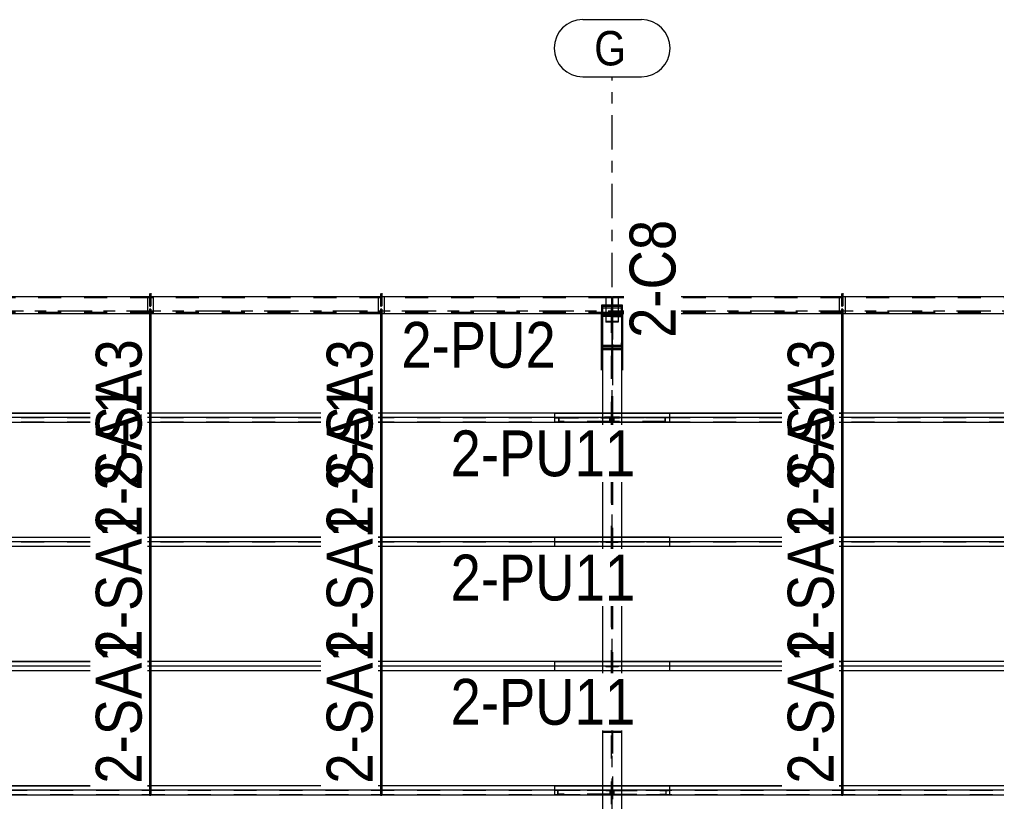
# Model space of a CAD drawing. Header units: millimetres. Extents: x -56 to 1115, y -311 to 509.
# Drawn here: x 626 to 711.2, y 49.1 to 117.3 of the extents above; entities that cross this region are included whole.
import ezdxf

# ---------------------------------------------------------------- set-up
doc = ezdxf.new("R2010")
doc.units = ezdxf.units.MM
for name, pattern in [('XKITLINE00', [0]), ('XKITLINE02', [4, 2, -2]), ('XKITLINE03', [6, 3, -1, 1, -1])]:
    doc.linetypes.add(name, pattern=pattern)
for name, color, linetype, lineweight in [('Part', 2, 'Continuous', 0), ('PartMark', 7, 'Continuous', 0), ('S-grid', 1, 'Continuous', 0)]:
    doc.layers.add(name, color=color, linetype=linetype, lineweight=lineweight)
doc.styles.add('ARIAL', font='ARIAL.TTF')

# ---------------------------------------------------------------- blocks, each defined once
blk = doc.blocks.new('*A212')
at = {"layer": 'S-grid', "color": 1, "linetype": 'XKITLINE03', "lineweight": 0}
for p, q in [((575.365, 91.875), (678.742, 91.875)), ((683.742, 91.875), (738.95, 91.875))]:
    blk.add_line(p, q, dxfattribs=at)
blk = doc.blocks.new('*A790')
at = {"layer": 'Part', "color": 2, "linetype": 'XKITLINE00', "lineweight": 0}
for p, q in [((672.708, 82.14), (672.708, 82.958)), ((672.708, 82.958), (692.528, 82.958)), ((692.528, 82.943), (672.708, 82.943)), ((692.528, 82.958), (692.528, 82.958)), ((692.528, 82.943), (692.528, 82.943)), ((697.528, 82.958), (697.728, 82.958)), ((697.728, 82.943), (697.528, 82.943)), ((712.598, 82.958), (697.827, 82.958)), ((712.598, 82.943), (697.827, 82.943)), ((712.598, 82.958), (712.598, 82.958)), ((712.598, 82.943), (712.598, 82.943)), ((717.798, 82.958), (717.598, 82.958)), ((717.798, 82.943), (717.598, 82.943)), ((742.917, 82.958), (717.897, 82.958)), ((742.917, 82.943), (717.897, 82.943)), ((742.917, 82.958), (742.917, 82.14)), ((692.528, 82.557), (672.708, 82.557)), ((692.528, 82.14), (672.708, 82.14)), ((692.528, 82.557), (692.528, 82.557)), ((692.528, 82.14), (692.528, 82.14)), ((712.598, 82.557), (697.528, 82.557)), ((712.598, 82.14), (697.528, 82.14)), ((712.598, 82.557), (712.598, 82.557)), ((712.598, 82.14), (712.598, 82.14)), ((742.917, 82.557), (717.598, 82.557)), ((742.917, 82.14), (717.598, 82.14))]:
    blk.add_line(p, q, dxfattribs=at)
at = {"layer": 'Part', "color": 7, "linetype": 'XKITLINE02', "lineweight": 0}
for p, q in [((697.827, 82.958), (697.728, 82.958)), ((697.827, 82.943), (697.728, 82.943)), ((717.897, 82.958), (717.798, 82.958)), ((717.897, 82.943), (717.798, 82.943)), ((692.528, 82.542), (672.708, 82.542)), ((692.528, 82.155), (672.708, 82.155)), ((692.528, 82.542), (692.528, 82.542)), ((692.528, 82.155), (692.528, 82.155)), ((712.598, 82.542), (697.528, 82.542)), ((712.598, 82.155), (697.528, 82.155)), ((712.598, 82.542), (712.598, 82.542)), ((712.598, 82.155), (712.598, 82.155)), ((742.917, 82.542), (717.598, 82.542)), ((742.917, 82.155), (717.598, 82.155))]:
    blk.add_line(p, q, dxfattribs=at)
blk = doc.blocks.new('*A791')
at = {"layer": 'Part', "color": 2, "linetype": 'XKITLINE00', "lineweight": 0}
for p, q in [((672.708, 71.307), (672.708, 72.125)), ((672.708, 72.125), (692.528, 72.125)), ((692.528, 72.11), (672.708, 72.11)), ((692.528, 71.723), (672.708, 71.723)), ((697.528, 72.125), (697.528, 72.125)), ((697.528, 72.125), (697.728, 72.125)), ((697.728, 72.11), (697.528, 72.11)), ((697.528, 72.11), (697.528, 72.11)), ((712.598, 71.723), (697.528, 71.723)), ((712.598, 72.125), (697.827, 72.125)), ((712.598, 72.11), (697.827, 72.11)), ((717.798, 72.125), (717.598, 72.125)), ((717.598, 72.125), (717.598, 72.125)), ((717.798, 72.11), (717.598, 72.11)), ((717.598, 72.11), (717.598, 72.11)), ((742.917, 71.723), (717.598, 71.723)), ((742.917, 72.125), (717.897, 72.125)), ((742.917, 72.11), (717.897, 72.11)), ((742.917, 72.125), (742.917, 71.307)), ((692.528, 71.307), (672.708, 71.307)), ((712.598, 71.307), (697.528, 71.307)), ((742.917, 71.307), (717.598, 71.307))]:
    blk.add_line(p, q, dxfattribs=at)
at = {"layer": 'Part', "color": 7, "linetype": 'XKITLINE02', "lineweight": 0}
for p, q in [((692.528, 71.708), (672.708, 71.708)), ((712.598, 71.708), (697.528, 71.708)), ((697.827, 72.125), (697.728, 72.125)), ((697.827, 72.11), (697.728, 72.11)), ((742.917, 71.708), (717.598, 71.708)), ((717.897, 72.125), (717.798, 72.125)), ((717.897, 72.11), (717.798, 72.11)), ((692.528, 71.322), (672.708, 71.322)), ((712.598, 71.322), (697.528, 71.322)), ((742.917, 71.322), (717.598, 71.322))]:
    blk.add_line(p, q, dxfattribs=at)
blk = doc.blocks.new('*A792')
at = {"layer": 'Part', "color": 2, "linetype": 'XKITLINE00', "lineweight": 0}
for p, q in [((672.708, 49.64), (672.708, 50.458)), ((672.708, 50.458), (692.528, 50.458)), ((692.528, 50.443), (672.708, 50.443)), ((697.528, 50.458), (697.728, 50.458)), ((697.728, 50.443), (697.528, 50.443)), ((712.598, 50.458), (697.827, 50.458)), ((712.598, 50.443), (697.827, 50.443)), ((717.798, 50.458), (717.598, 50.458)), ((717.798, 50.443), (717.598, 50.443)), ((742.917, 50.458), (717.897, 50.458)), ((742.917, 50.443), (717.897, 50.443)), ((742.917, 50.458), (742.917, 49.64)), ((742.917, 50.057), (672.708, 50.057)), ((742.917, 49.64), (672.708, 49.64))]:
    blk.add_line(p, q, dxfattribs=at)
at = {"layer": 'Part', "color": 7, "linetype": 'XKITLINE02', "lineweight": 0}
for p, q in [((697.827, 50.458), (697.728, 50.458)), ((697.827, 50.443), (697.728, 50.443)), ((717.897, 50.458), (717.798, 50.458)), ((717.897, 50.443), (717.798, 50.443)), ((742.917, 50.042), (672.708, 50.042)), ((742.917, 49.655), (672.708, 49.655))]:
    blk.add_line(p, q, dxfattribs=at)
blk = doc.blocks.new('*A793')
at = {"layer": 'Part', "color": 2, "linetype": 'XKITLINE00', "lineweight": 0}
for p, q in [((672.708, 60.473), (672.708, 61.292)), ((672.708, 61.292), (692.528, 61.292)), ((692.528, 61.277), (672.708, 61.277)), ((692.528, 60.89), (672.708, 60.89)), ((692.528, 61.292), (692.528, 61.292)), ((692.528, 61.277), (692.528, 61.277)), ((697.528, 61.292), (697.728, 61.292)), ((697.728, 61.277), (697.528, 61.277)), ((712.598, 60.89), (697.528, 60.89)), ((712.598, 61.292), (697.827, 61.292)), ((712.598, 61.277), (697.827, 61.277)), ((712.598, 61.292), (712.598, 61.292)), ((712.598, 61.277), (712.598, 61.277)), ((717.798, 61.292), (717.598, 61.292)), ((717.798, 61.277), (717.598, 61.277)), ((742.917, 60.89), (717.598, 60.89)), ((742.917, 61.292), (717.897, 61.292)), ((742.917, 61.277), (717.897, 61.277)), ((742.917, 61.292), (742.917, 60.473)), ((692.528, 60.473), (672.708, 60.473)), ((712.598, 60.473), (697.528, 60.473)), ((742.917, 60.473), (717.598, 60.473))]:
    blk.add_line(p, q, dxfattribs=at)
at = {"layer": 'Part', "color": 7, "linetype": 'XKITLINE02', "lineweight": 0}
for p, q in [((692.528, 60.875), (672.708, 60.875)), ((712.598, 60.875), (697.528, 60.875)), ((697.827, 61.292), (697.728, 61.292)), ((697.827, 61.277), (697.728, 61.277)), ((742.917, 60.875), (717.598, 60.875)), ((717.897, 61.292), (717.798, 61.292)), ((717.897, 61.277), (717.798, 61.277)), ((692.528, 60.488), (672.708, 60.488)), ((712.598, 60.488), (697.528, 60.488)), ((742.917, 60.488), (717.598, 60.488))]:
    blk.add_line(p, q, dxfattribs=at)
blk = doc.blocks.new('*A794')
at = {"layer": 'Part', "color": 2, "linetype": 'XKITLINE00', "lineweight": 0}
for p, q in [((677.75, 93.117), (677.75, 93.017)), ((677.75, 93.117), (678.742, 93.117)), ((683.742, 93.117), (737.875, 93.117)), ((737.875, 93.117), (737.875, 93.017)), ((678.742, 91.601), (678.25, 91.601)), ((737.375, 91.601), (683.742, 91.601))]:
    blk.add_line(p, q, dxfattribs=at)
at = {"layer": 'Part', "color": 7, "linetype": 'XKITLINE02', "lineweight": 0}
for p, q in [((678.742, 93.102), (677.75, 93.102)), ((677.75, 93.017), (677.75, 91.601)), ((678.742, 92.992), (677.75, 92.992)), ((737.875, 93.102), (683.742, 93.102)), ((737.875, 92.992), (683.742, 92.992)), ((737.875, 93.017), (737.875, 91.601)), ((678.742, 91.726), (677.75, 91.726)), ((678.742, 91.616), (677.75, 91.616)), ((678.25, 91.601), (677.75, 91.601)), ((737.875, 91.726), (683.742, 91.726)), ((737.875, 91.616), (683.742, 91.616)), ((737.875, 91.601), (737.375, 91.601))]:
    blk.add_line(p, q, dxfattribs=at)
blk = doc.blocks.new('*A799')
at = {"layer": 'Part', "color": 2, "linetype": 'XKITLINE00', "lineweight": 0}
for p, q in [((637.381, 93.387), (637.381, 93.117)), ((637.48, 93.398), (637.48, 93.117)), ((637.392, 92.331), (637.391, 92.329)), ((637.425, 92.349), (637.392, 92.331)), ((637.462, 92.339), (637.425, 92.349)), ((637.467, 92.329), (637.462, 92.339))]:
    blk.add_line(p, q, dxfattribs=at)
at = {"layer": 'Part', "color": 7, "linetype": 'XKITLINE02', "lineweight": 0}
for p, q in [((637.381, 93.117), (637.381, 92.295)), ((637.48, 93.117), (637.48, 92.305)), ((637.391, 92.329), (637.381, 92.295)), ((637.381, 92.295), (637.399, 92.261)), ((637.399, 92.261), (637.436, 92.251)), ((637.436, 92.251), (637.469, 92.269)), ((637.48, 92.305), (637.467, 92.329)), ((637.469, 92.269), (637.48, 92.305))]:
    blk.add_line(p, q, dxfattribs=at)
blk = doc.blocks.new('*A801')
at = {"layer": 'Part', "color": 7, "linetype": 'XKITLINE02', "lineweight": 0}
for p, q in [((677.675, 88.963), (677.675, 87.127)), ((677.742, 88.759), (677.675, 88.759)), ((677.675, 88.67), (677.742, 88.67)), ((677.742, 88.963), (677.742, 87.127))]:
    blk.add_line(p, q, dxfattribs=at)
blk = doc.blocks.new('*A802')
at = {"layer": 'Part', "color": 2, "linetype": 'XKITLINE00', "lineweight": 0}
for p, q in [((657.52, 93.387), (657.52, 93.117)), ((657.619, 93.398), (657.619, 93.117)), ((657.531, 92.331), (657.53, 92.329)), ((657.564, 92.349), (657.531, 92.331)), ((657.601, 92.339), (657.564, 92.349)), ((657.606, 92.329), (657.601, 92.339))]:
    blk.add_line(p, q, dxfattribs=at)
at = {"layer": 'Part', "color": 7, "linetype": 'XKITLINE02', "lineweight": 0}
for p, q in [((657.52, 93.117), (657.52, 92.295)), ((657.619, 93.117), (657.619, 92.305)), ((657.53, 92.329), (657.52, 92.295)), ((657.52, 92.295), (657.538, 92.261)), ((657.538, 92.261), (657.575, 92.251)), ((657.575, 92.251), (657.608, 92.269)), ((657.619, 92.305), (657.606, 92.329)), ((657.608, 92.269), (657.619, 92.305))]:
    blk.add_line(p, q, dxfattribs=at)
blk = doc.blocks.new('*A803')
at = {"layer": 'Part', "color": 7, "linetype": 'XKITLINE02', "lineweight": 0}
for p, q in [((682.629, 82.542), (677.888, 82.542)), ((677.888, 82.208), (677.888, 82.542)), ((682.365, 82.208), (677.888, 82.208)), ((677.902, 82.208), (677.902, 82.525)), ((682.629, 82.525), (677.902, 82.525)), ((682.351, 82.208), (682.351, 82.542)), ((682.365, 82.208), (682.365, 82.525)), ((682.629, 82.542), (682.629, 82.525))]:
    blk.add_line(p, q, dxfattribs=at)
blk = doc.blocks.new('*A804')
at = {"layer": 'Part', "color": 7, "linetype": 'XKITLINE02', "lineweight": 0}
for p, q in [((672.788, 82.542), (677.529, 82.542)), ((672.788, 82.542), (672.788, 82.525)), ((672.788, 82.525), (677.515, 82.525)), ((673.052, 82.208), (673.052, 82.525)), ((677.529, 82.208), (673.052, 82.208)), ((673.066, 82.542), (673.066, 82.208)), ((677.515, 82.208), (677.515, 82.525)), ((677.529, 82.542), (677.529, 82.208))]:
    blk.add_line(p, q, dxfattribs=at)
blk = doc.blocks.new('*A805')
at = {"layer": 'Part', "color": 7, "linetype": 'XKITLINE02', "lineweight": 0}
for p, q in [((676.792, 92.368), (676.792, 86.914)), ((678.625, 92.368), (676.792, 92.368)), ((678.625, 92.237), (676.792, 92.237)), ((678.625, 86.914), (678.625, 92.368))]:
    blk.add_line(p, q, dxfattribs=at)
blk = doc.blocks.new('*A806')
at = {"layer": 'Part', "color": 7, "linetype": 'XKITLINE02', "lineweight": 0}
for p, q in [((676.792, 92.237), (676.792, 91.601)), ((678.625, 92.237), (676.792, 92.237)), ((678.625, 92.106), (676.792, 92.106)), ((678.625, 91.601), (678.625, 92.237))]:
    blk.add_line(p, q, dxfattribs=at)
at = {"layer": 'Part', "color": 2, "linetype": 'XKITLINE00', "lineweight": 0}
for p, q in [((676.792, 86.702), (676.792, 91.601)), ((678.625, 91.601), (678.625, 86.702))]:
    blk.add_line(p, q, dxfattribs=at)
blk = doc.blocks.new('*A807')
at = {"layer": 'Part', "color": 7, "linetype": 'XKITLINE02', "lineweight": 0}
for p, q in [((677.742, 82.583), (677.742, 82.542)), ((678.367, 82.583), (677.742, 82.583)), ((677.742, 82.542), (678.367, 82.542)), ((678.367, 82.542), (678.367, 82.583))]:
    blk.add_line(p, q, dxfattribs=at)
blk = doc.blocks.new('*A808')
at = {"layer": 'Part', "color": 7, "linetype": 'XKITLINE02', "lineweight": 0}
for p, q in [((677.675, 82.583), (677.05, 82.583)), ((677.05, 82.542), (677.05, 82.583)), ((677.675, 82.542), (677.05, 82.542)), ((677.675, 82.542), (677.675, 82.583))]:
    blk.add_line(p, q, dxfattribs=at)
blk = doc.blocks.new('*A824')
at = {"layer": 'Part', "color": 2, "linetype": 'XKITLINE00', "lineweight": 0}
for p, q in [((697.728, 93.387), (697.728, 93.117)), ((697.827, 93.398), (697.827, 93.117)), ((697.739, 92.331), (697.738, 92.329)), ((697.772, 92.349), (697.739, 92.331)), ((697.809, 92.339), (697.772, 92.349)), ((697.814, 92.329), (697.809, 92.339))]:
    blk.add_line(p, q, dxfattribs=at)
at = {"layer": 'Part', "color": 7, "linetype": 'XKITLINE02', "lineweight": 0}
for p, q in [((697.728, 93.117), (697.728, 92.295)), ((697.827, 93.117), (697.827, 92.305)), ((697.738, 92.329), (697.728, 92.295)), ((697.728, 92.295), (697.746, 92.261)), ((697.746, 92.261), (697.783, 92.251)), ((697.783, 92.251), (697.817, 92.269)), ((697.827, 92.305), (697.814, 92.329)), ((697.817, 92.269), (697.827, 92.305))]:
    blk.add_line(p, q, dxfattribs=at)
blk = doc.blocks.new('*A845')
at = {"layer": 'S-grid', "color": 1, "linetype": 'XKITLINE03', "lineweight": 0}
for p, q in [((677.708, 81.94), (677.708, 112.27)), ((677.708, 71.107), (677.708, 76.94)), ((677.708, 60.273), (677.708, 66.107)), ((677.708, -5.925), (677.708, 55.273))]:
    blk.add_line(p, q, dxfattribs=at)
at = {"layer": 'S-grid', "color": 3, "style": 'ARIAL', "width": 0.85}
blk.add_text('G', height=3, dxfattribs=at).set_placement((676.153, 113.27))
blk = doc.blocks.new('*A851')
at = {"layer": 'Part', "color": 2, "linetype": 'XKITLINE00', "lineweight": 0}
for p, q in [((612.292, 82.14), (612.292, 82.958)), ((612.292, 82.958), (632.181, 82.958)), ((632.181, 82.943), (612.292, 82.943)), ((632.181, 82.958), (632.181, 82.958)), ((632.181, 82.943), (632.181, 82.943)), ((637.181, 82.958), (637.381, 82.958)), ((637.381, 82.943), (637.181, 82.943)), ((652.32, 82.958), (637.48, 82.958)), ((652.32, 82.943), (637.48, 82.943)), ((652.32, 82.958), (652.32, 82.958)), ((652.32, 82.943), (652.32, 82.943)), ((657.52, 82.958), (657.32, 82.958)), ((657.52, 82.943), (657.32, 82.943)), ((682.708, 82.958), (657.619, 82.958)), ((682.708, 82.943), (657.619, 82.943)), ((682.708, 82.958), (682.708, 82.14)), ((632.181, 82.557), (612.292, 82.557)), ((632.181, 82.14), (612.292, 82.14)), ((632.181, 82.557), (632.181, 82.557)), ((632.181, 82.14), (632.181, 82.14)), ((652.32, 82.557), (637.181, 82.557)), ((652.32, 82.14), (637.181, 82.14)), ((652.32, 82.557), (652.32, 82.557)), ((652.32, 82.14), (652.32, 82.14)), ((682.708, 82.557), (657.32, 82.557)), ((682.708, 82.14), (657.32, 82.14))]:
    blk.add_line(p, q, dxfattribs=at)
at = {"layer": 'Part', "color": 7, "linetype": 'XKITLINE02', "lineweight": 0}
for p, q in [((637.48, 82.958), (637.381, 82.958)), ((637.48, 82.943), (637.381, 82.943)), ((657.619, 82.958), (657.52, 82.958)), ((657.619, 82.943), (657.52, 82.943)), ((632.181, 82.542), (612.292, 82.542)), ((632.181, 82.155), (612.292, 82.155)), ((632.181, 82.542), (632.181, 82.542)), ((632.181, 82.155), (632.181, 82.155)), ((652.32, 82.542), (637.181, 82.542)), ((652.32, 82.155), (637.181, 82.155)), ((652.32, 82.542), (652.32, 82.542)), ((652.32, 82.155), (652.32, 82.155)), ((682.708, 82.542), (657.32, 82.542)), ((682.708, 82.155), (657.32, 82.155))]:
    blk.add_line(p, q, dxfattribs=at)
blk = doc.blocks.new('*A853')
at = {"layer": 'Part', "color": 2, "linetype": 'XKITLINE00', "lineweight": 0}
for p, q in [((612.292, 71.307), (612.292, 72.125)), ((612.292, 72.125), (632.181, 72.125)), ((632.181, 72.11), (612.292, 72.11)), ((632.181, 71.723), (612.292, 71.723)), ((637.181, 72.125), (637.181, 72.125)), ((637.181, 72.125), (637.381, 72.125)), ((637.381, 72.11), (637.181, 72.11)), ((637.181, 72.11), (637.181, 72.11)), ((652.32, 71.723), (637.181, 71.723)), ((652.32, 72.125), (637.48, 72.125)), ((652.32, 72.11), (637.48, 72.11)), ((657.52, 72.125), (657.32, 72.125)), ((657.32, 72.125), (657.32, 72.125)), ((657.52, 72.11), (657.32, 72.11)), ((657.32, 72.11), (657.32, 72.11)), ((682.708, 71.723), (657.32, 71.723)), ((682.708, 72.125), (657.619, 72.125)), ((682.708, 72.11), (657.619, 72.11)), ((682.708, 72.125), (682.708, 71.307)), ((632.181, 71.307), (612.292, 71.307)), ((652.32, 71.307), (637.181, 71.307)), ((682.708, 71.307), (657.32, 71.307))]:
    blk.add_line(p, q, dxfattribs=at)
at = {"layer": 'Part', "color": 7, "linetype": 'XKITLINE02', "lineweight": 0}
for p, q in [((632.181, 71.708), (612.292, 71.708)), ((652.32, 71.708), (637.181, 71.708)), ((637.48, 72.125), (637.381, 72.125)), ((637.48, 72.11), (637.381, 72.11)), ((682.708, 71.708), (657.32, 71.708)), ((657.619, 72.125), (657.52, 72.125)), ((657.619, 72.11), (657.52, 72.11)), ((632.181, 71.322), (612.292, 71.322)), ((652.32, 71.322), (637.181, 71.322)), ((682.708, 71.322), (657.32, 71.322))]:
    blk.add_line(p, q, dxfattribs=at)
blk = doc.blocks.new('*A854')
at = {"layer": 'Part', "color": 2, "linetype": 'XKITLINE00', "lineweight": 0}
for p, q in [((612.292, 49.64), (612.292, 50.458)), ((612.292, 50.458), (632.181, 50.458)), ((632.181, 50.443), (612.292, 50.443)), ((637.181, 50.458), (637.381, 50.458)), ((637.381, 50.443), (637.181, 50.443)), ((652.32, 50.458), (637.48, 50.458)), ((652.32, 50.443), (637.48, 50.443)), ((657.52, 50.458), (657.32, 50.458)), ((657.52, 50.443), (657.32, 50.443)), ((682.708, 50.458), (657.619, 50.458)), ((682.708, 50.443), (657.619, 50.443)), ((682.708, 50.458), (682.708, 49.64)), ((682.708, 50.057), (612.292, 50.057)), ((682.708, 49.64), (612.292, 49.64))]:
    blk.add_line(p, q, dxfattribs=at)
at = {"layer": 'Part', "color": 7, "linetype": 'XKITLINE02', "lineweight": 0}
for p, q in [((637.48, 50.458), (637.381, 50.458)), ((637.48, 50.443), (637.381, 50.443)), ((657.619, 50.458), (657.52, 50.458)), ((657.619, 50.443), (657.52, 50.443)), ((682.708, 50.042), (612.292, 50.042)), ((682.708, 49.655), (612.292, 49.655))]:
    blk.add_line(p, q, dxfattribs=at)
blk = doc.blocks.new('*A856')
at = {"layer": 'Part', "color": 2, "linetype": 'XKITLINE00', "lineweight": 0}
for p, q in [((612.292, 60.473), (612.292, 61.292)), ((612.292, 61.292), (632.181, 61.292)), ((632.181, 61.277), (612.292, 61.277)), ((632.181, 60.89), (612.292, 60.89)), ((632.181, 61.292), (632.181, 61.292)), ((632.181, 61.277), (632.181, 61.277)), ((637.181, 61.292), (637.381, 61.292)), ((637.381, 61.277), (637.181, 61.277)), ((652.32, 60.89), (637.181, 60.89)), ((652.32, 61.292), (637.48, 61.292)), ((652.32, 61.277), (637.48, 61.277)), ((652.32, 61.292), (652.32, 61.292)), ((652.32, 61.277), (652.32, 61.277)), ((657.52, 61.292), (657.32, 61.292)), ((657.52, 61.277), (657.32, 61.277)), ((682.708, 60.89), (657.32, 60.89)), ((682.708, 61.292), (657.619, 61.292)), ((682.708, 61.277), (657.619, 61.277)), ((682.708, 61.292), (682.708, 60.473)), ((632.181, 60.473), (612.292, 60.473)), ((652.32, 60.473), (637.181, 60.473)), ((682.708, 60.473), (657.32, 60.473))]:
    blk.add_line(p, q, dxfattribs=at)
at = {"layer": 'Part', "color": 7, "linetype": 'XKITLINE02', "lineweight": 0}
for p, q in [((632.181, 60.875), (612.292, 60.875)), ((652.32, 60.875), (637.181, 60.875)), ((637.48, 61.292), (637.381, 61.292)), ((637.48, 61.277), (637.381, 61.277)), ((682.708, 60.875), (657.32, 60.875)), ((657.619, 61.292), (657.52, 61.292)), ((657.619, 61.277), (657.52, 61.277)), ((632.181, 60.488), (612.292, 60.488)), ((652.32, 60.488), (637.181, 60.488)), ((682.708, 60.488), (657.32, 60.488))]:
    blk.add_line(p, q, dxfattribs=at)
blk = doc.blocks.new('*A861')
at = {"layer": 'Part', "color": 2, "linetype": 'XKITLINE00', "lineweight": 0}
for p, q in [((637.399, 61.301), (637.381, 61.299)), ((637.381, 61.299), (637.381, 60.89)), ((637.381, 61.299), (637.392, 61.296)), ((637.392, 61.296), (637.425, 61.295)), ((637.436, 61.302), (637.399, 61.301)), ((637.425, 61.295), (637.462, 61.295)), ((637.469, 61.3), (637.436, 61.302)), ((637.462, 61.295), (637.48, 61.298)), ((637.48, 61.298), (637.469, 61.3)), ((637.48, 61.298), (637.48, 60.89)), ((637.381, 60.473), (637.381, 50.057)), ((637.48, 60.473), (637.48, 50.057)), ((637.381, 49.634), (637.381, 49.64)), ((637.392, 49.631), (637.381, 49.634)), ((637.425, 49.63), (637.392, 49.631)), ((637.462, 49.631), (637.425, 49.63)), ((637.48, 49.633), (637.462, 49.631)), ((637.48, 49.633), (637.48, 49.64))]:
    blk.add_line(p, q, dxfattribs=at)
at = {"layer": 'Part', "color": 7, "linetype": 'XKITLINE02', "lineweight": 0}
for p, q in [((637.381, 60.89), (637.381, 60.473)), ((637.48, 60.89), (637.48, 60.473)), ((637.381, 50.057), (637.381, 49.64)), ((637.381, 49.634), (637.399, 49.636)), ((637.399, 49.636), (637.436, 49.637)), ((637.436, 49.637), (637.469, 49.636)), ((637.469, 49.636), (637.48, 49.633)), ((637.48, 50.057), (637.48, 49.64))]:
    blk.add_line(p, q, dxfattribs=at)
blk = doc.blocks.new('*A862')
at = {"layer": 'Part', "color": 2, "linetype": 'XKITLINE00', "lineweight": 0}
for p, q in [((657.538, 61.301), (657.52, 61.299)), ((657.52, 61.299), (657.52, 60.89)), ((657.52, 61.299), (657.531, 61.296)), ((657.531, 61.296), (657.564, 61.295)), ((657.575, 61.302), (657.538, 61.301)), ((657.564, 61.295), (657.601, 61.295)), ((657.608, 61.3), (657.575, 61.302)), ((657.601, 61.295), (657.619, 61.298)), ((657.619, 61.298), (657.608, 61.3)), ((657.619, 61.298), (657.619, 60.89)), ((657.52, 60.473), (657.52, 50.057)), ((657.619, 60.473), (657.619, 50.057)), ((657.52, 49.634), (657.52, 49.64)), ((657.531, 49.631), (657.52, 49.634)), ((657.564, 49.63), (657.531, 49.631)), ((657.601, 49.631), (657.564, 49.63)), ((657.619, 49.633), (657.601, 49.631)), ((657.619, 49.633), (657.619, 49.64))]:
    blk.add_line(p, q, dxfattribs=at)
at = {"layer": 'Part', "color": 7, "linetype": 'XKITLINE02', "lineweight": 0}
for p, q in [((657.52, 60.89), (657.52, 60.473)), ((657.619, 60.89), (657.619, 60.473)), ((657.52, 50.057), (657.52, 49.64)), ((657.52, 49.634), (657.538, 49.636)), ((657.538, 49.636), (657.575, 49.637)), ((657.575, 49.637), (657.608, 49.636)), ((657.608, 49.636), (657.619, 49.633)), ((657.619, 50.057), (657.619, 49.64))]:
    blk.add_line(p, q, dxfattribs=at)
blk = doc.blocks.new('*A864')
at = {"layer": 'Part', "color": 2, "linetype": 'XKITLINE00', "lineweight": 0}
for p, q in [((617.333, 93.117), (617.333, 93.017)), ((617.333, 93.117), (677.667, 93.117)), ((677.667, 93.117), (677.667, 93.017)), ((677.167, 91.601), (617.833, 91.601))]:
    blk.add_line(p, q, dxfattribs=at)
at = {"layer": 'Part', "color": 7, "linetype": 'XKITLINE02', "lineweight": 0}
for p, q in [((677.667, 93.102), (617.333, 93.102)), ((617.333, 93.017), (617.333, 91.601)), ((677.667, 92.992), (617.333, 92.992)), ((677.667, 93.017), (677.667, 91.601)), ((677.667, 91.726), (617.333, 91.726)), ((677.667, 91.616), (617.333, 91.616)), ((617.833, 91.601), (617.333, 91.601)), ((677.667, 91.601), (677.167, 91.601))]:
    blk.add_line(p, q, dxfattribs=at)
blk = doc.blocks.new('*A865')
at = {"layer": 'Part', "color": 7, "linetype": 'XKITLINE02', "lineweight": 0}
for p, q in [((637.399, 92.019), (637.381, 92.016)), ((637.436, 92.02), (637.399, 92.019)), ((637.469, 92.018), (637.436, 92.02)), ((637.48, 92.015), (637.469, 92.018)), ((637.381, 92.016), (637.381, 91.601)), ((637.381, 92.016), (637.392, 92.012)), ((637.392, 92.012), (637.425, 92.01)), ((637.425, 92.01), (637.462, 92.011)), ((637.462, 92.011), (637.48, 92.015)), ((637.48, 92.015), (637.48, 91.601)), ((637.381, 82.965), (637.381, 82.135)), ((637.48, 82.964), (637.48, 82.134)), ((637.381, 82.135), (637.399, 82.139)), ((637.392, 82.131), (637.381, 82.135)), ((637.425, 82.13), (637.392, 82.131)), ((637.399, 82.139), (637.436, 82.14)), ((637.462, 82.131), (637.425, 82.13)), ((637.436, 82.14), (637.469, 82.138)), ((637.48, 82.134), (637.462, 82.131)), ((637.469, 82.138), (637.48, 82.134))]:
    blk.add_line(p, q, dxfattribs=at)
at = {"layer": 'Part', "color": 2, "linetype": 'XKITLINE00', "lineweight": 0}
for p, q in [((637.381, 91.601), (637.381, 82.965)), ((637.48, 91.601), (637.48, 82.964))]:
    blk.add_line(p, q, dxfattribs=at)
blk = doc.blocks.new('*A866')
at = {"layer": 'Part', "color": 7, "linetype": 'XKITLINE02', "lineweight": 0}
for p, q in [((637.681, 93.076), (637.181, 93.076)), ((637.181, 93.076), (637.181, 91.642)), ((637.681, 93.076), (637.681, 91.642)), ((637.681, 91.642), (637.181, 91.642))]:
    blk.add_line(p, q, dxfattribs=at)
blk = doc.blocks.new('*A867')
at = {"layer": 'Part', "color": 7, "linetype": 'XKITLINE02', "lineweight": 0}
for p, q in [((657.538, 92.019), (657.52, 92.016)), ((657.575, 92.02), (657.538, 92.019)), ((657.608, 92.018), (657.575, 92.02)), ((657.619, 92.015), (657.608, 92.018)), ((657.52, 92.016), (657.52, 91.601)), ((657.52, 92.016), (657.531, 92.012)), ((657.531, 92.012), (657.564, 92.01)), ((657.564, 92.01), (657.601, 92.011)), ((657.601, 92.011), (657.619, 92.015)), ((657.619, 92.015), (657.619, 91.601)), ((657.52, 82.965), (657.52, 82.135)), ((657.619, 82.964), (657.619, 82.134)), ((657.52, 82.135), (657.538, 82.139)), ((657.531, 82.131), (657.52, 82.135)), ((657.564, 82.13), (657.531, 82.131)), ((657.538, 82.139), (657.575, 82.14)), ((657.601, 82.131), (657.564, 82.13)), ((657.575, 82.14), (657.608, 82.138)), ((657.619, 82.134), (657.601, 82.131)), ((657.608, 82.138), (657.619, 82.134))]:
    blk.add_line(p, q, dxfattribs=at)
at = {"layer": 'Part', "color": 2, "linetype": 'XKITLINE00', "lineweight": 0}
for p, q in [((657.52, 91.601), (657.52, 82.965)), ((657.619, 91.601), (657.619, 82.964))]:
    blk.add_line(p, q, dxfattribs=at)
blk = doc.blocks.new('*A868')
at = {"layer": 'Part', "color": 7, "linetype": 'XKITLINE02', "lineweight": 0}
for p, q in [((657.819, 93.076), (657.319, 93.076)), ((657.319, 93.076), (657.319, 91.642)), ((657.819, 93.076), (657.819, 91.642)), ((657.819, 91.642), (657.319, 91.642))]:
    blk.add_line(p, q, dxfattribs=at)
blk = doc.blocks.new('*A869')
at = {"layer": 'Part', "color": 2, "linetype": 'XKITLINE00', "lineweight": 0}
for p, q in [((678.25, 90.934), (677.167, 90.934)), ((677.167, 90.934), (677.167, 90.892)), ((678.25, 90.892), (677.167, 90.892)), ((678.25, 90.934), (678.25, 90.892))]:
    blk.add_line(p, q, dxfattribs=at)
blk = doc.blocks.new('*A870')
at = {"layer": 'Part', "color": 2, "linetype": 'XKITLINE00', "lineweight": 0}
for p, q in [((677.167, 93.017), (678.25, 93.017)), ((677.167, 93.017), (677.167, 90.934)), ((678.25, 93.017), (678.25, 90.934)), ((678.25, 90.934), (677.167, 90.934))]:
    blk.add_line(p, q, dxfattribs=at)
at = {"layer": 'Part', "color": 7, "linetype": 'XKITLINE02', "lineweight": 0}
for p, q in [((678.25, 93.017), (677.167, 93.017)), ((677.167, 90.934), (678.25, 90.934))]:
    blk.add_line(p, q, dxfattribs=at)
blk = doc.blocks.new('*A871')
at = {"layer": 'Part', "color": 7, "linetype": 'XKITLINE02', "lineweight": 0}
for p, q in [((677.75, 92.106), (677.667, 92.106)), ((677.667, 92.106), (677.667, 91.542)), ((677.667, 90.934), (677.667, 92.106)), ((677.75, 91.542), (677.75, 92.106)), ((677.75, 92.106), (677.75, 90.934)), ((677.75, 91.542), (677.667, 91.542)), ((677.667, 91.542), (677.667, 91.34)), ((677.75, 91.34), (677.667, 91.34)), ((677.667, 90.934), (677.667, 91.34)), ((677.75, 91.34), (677.75, 91.542)), ((677.75, 90.934), (677.75, 91.34)), ((677.75, 90.934), (677.667, 90.934)), ((677.75, 90.934), (677.667, 90.934)), ((677.667, 90.934), (677.667, 90.934)), ((677.75, 90.934), (677.75, 90.934))]:
    blk.add_line(p, q, dxfattribs=at)
blk = doc.blocks.new('*A872')
at = {"layer": 'Part', "color": 7, "linetype": 'XKITLINE02', "lineweight": 0}
for p, q in [((677.688, 82.5), (677.688, 82.14)), ((677.688, 82.5), (677.729, 82.5)), ((677.688, 82.5), (677.729, 82.5)), ((677.729, 82.5), (677.729, 82.14))]:
    blk.add_line(p, q, dxfattribs=at)
at = {"layer": 'Part', "color": 2, "linetype": 'XKITLINE00', "lineweight": 0}
for p, q in [((677.688, 82.14), (677.688, 81.94)), ((677.729, 81.94), (677.729, 82.14))]:
    blk.add_line(p, q, dxfattribs=at)
blk = doc.blocks.new('*A873')
at = {"layer": 'Part', "color": 7, "linetype": 'XKITLINE02', "lineweight": 0}
for p, q in [((678.25, 82.542), (677.167, 82.542)), ((677.167, 82.542), (677.167, 82.5)), ((678.25, 82.5), (677.167, 82.5)), ((678.25, 82.542), (678.25, 82.5))]:
    blk.add_line(p, q, dxfattribs=at)
blk = doc.blocks.new('*A874')
at = {"layer": 'Part', "color": 7, "linetype": 'XKITLINE02', "lineweight": 0}
for p, q in [((677.667, 92.368), (677.667, 91.715)), ((677.75, 92.368), (677.667, 92.368)), ((677.75, 91.715), (677.75, 92.368)), ((677.75, 91.833), (677.667, 91.833)), ((677.667, 91.78), (677.75, 91.78)), ((677.667, 91.715), (677.75, 91.715))]:
    blk.add_line(p, q, dxfattribs=at)
blk = doc.blocks.new('*A878')
at = {"layer": 'Part', "color": 7, "linetype": 'XKITLINE02', "lineweight": 0}
for p, q in [((676.875, 92.314), (676.875, 91.606)), ((677.675, 92.206), (677.675, 88.842)), ((677.742, 88.842), (677.742, 92.206)), ((678.542, 91.606), (678.542, 92.314)), ((678.542, 91.702), (676.875, 91.702)), ((676.875, 91.606), (677.675, 91.606)), ((677.742, 91.606), (678.542, 91.606)), ((676.875, 88.746), (676.875, 89.072)), ((677.675, 88.842), (676.875, 88.842)), ((676.875, 88.746), (678.542, 88.746)), ((678.542, 88.842), (677.742, 88.842)), ((678.542, 88.746), (678.542, 89.072))]:
    blk.add_line(p, q, dxfattribs=at)
blk = doc.blocks.new('*A879')
at = {"layer": 'Part', "color": 2, "linetype": 'XKITLINE00', "lineweight": 0}
for p, q in [((676.875, 91.465), (676.875, 82.958)), ((677.167, 91.465), (676.875, 91.465)), ((678.542, 91.465), (678.25, 91.465)), ((678.542, 91.465), (678.542, 82.958)), ((676.875, 82.14), (676.875, 81.94)), ((678.542, 82.14), (678.542, 81.94)), ((676.875, 76.94), (676.875, 72.125)), ((678.542, 76.94), (678.542, 72.125)), ((676.875, 71.307), (676.875, 71.107)), ((678.542, 71.307), (678.542, 71.107)), ((676.875, 66.107), (676.875, 61.292)), ((678.542, 66.107), (678.542, 61.292)), ((676.875, 60.473), (676.875, 60.273)), ((678.542, 60.473), (678.542, 60.273)), ((676.875, 55.273), (676.875, 50.458)), ((678.542, 55.273), (678.542, 50.458)), ((676.875, 49.64), (676.875, 16.833)), ((678.542, 49.64), (678.542, 16.833))]:
    blk.add_line(p, q, dxfattribs=at)
at = {"layer": 'Part', "color": 7, "linetype": 'XKITLINE02', "lineweight": 0}
for p, q in [((677.671, 91.373), (676.875, 91.373)), ((678.25, 91.465), (677.167, 91.465)), ((677.671, 81.94), (677.671, 91.373)), ((677.746, 91.373), (677.746, 81.94)), ((677.746, 91.373), (678.542, 91.373)), ((676.875, 88.601), (677.671, 88.601)), ((676.875, 88.509), (678.542, 88.509)), ((677.746, 88.601), (678.542, 88.601)), ((676.875, 82.958), (676.875, 82.14)), ((678.542, 82.958), (678.542, 82.14)), ((677.671, 71.107), (677.671, 76.94)), ((677.746, 76.94), (677.746, 71.107)), ((676.875, 72.125), (676.875, 71.307)), ((678.542, 72.125), (678.542, 71.307)), ((677.671, 60.273), (677.671, 66.107)), ((677.746, 66.107), (677.746, 60.273)), ((676.875, 61.292), (676.875, 60.473)), ((678.542, 61.292), (678.542, 60.473)), ((677.671, 16.833), (677.671, 55.273)), ((677.746, 55.273), (677.746, 16.833)), ((676.875, 50.458), (676.875, 49.64)), ((678.542, 50.458), (678.542, 49.64)), ((678.542, 16.833), (676.875, 16.833))]:
    blk.add_line(p, q, dxfattribs=at)
blk = doc.blocks.new('*A892')
at = {"layer": 'Part', "color": 7, "linetype": 'XKITLINE02', "lineweight": 0}
for p, q in [((677.671, 88.432), (677.746, 88.434)), ((677.671, 88.432), (677.671, 81.94)), ((677.671, 88.386), (677.746, 88.386)), ((677.746, 88.434), (677.746, 81.94)), ((676.875, 76.94), (676.875, 71.107)), ((677.671, 76.94), (677.671, 71.107)), ((677.746, 76.94), (677.746, 71.107)), ((678.542, 76.94), (678.542, 71.107)), ((676.875, 66.107), (676.875, 60.273)), ((677.671, 66.107), (677.671, 60.273)), ((677.746, 66.107), (677.746, 60.273)), ((678.542, 66.107), (678.542, 60.273)), ((676.875, 55.273), (676.875, 55.164)), ((678.542, 55.175), (676.875, 55.175)), ((676.875, 55.164), (678.542, 55.164)), ((677.671, 55.273), (677.671, 55.175)), ((677.746, 55.273), (677.746, 55.175)), ((678.542, 55.273), (678.542, 55.164))]:
    blk.add_line(p, q, dxfattribs=at)
blk = doc.blocks.new('*A894')
at = {"layer": 'Part', "color": 7, "linetype": 'XKITLINE02', "lineweight": 0}
for p, q in [((677.742, 50.083), (678.367, 50.083)), ((677.742, 50.042), (677.742, 50.083)), ((678.367, 50.042), (677.742, 50.042)), ((677.867, 50.042), (677.867, 50.083)), ((678.367, 50.083), (678.367, 50.042))]:
    blk.add_line(p, q, dxfattribs=at)
blk = doc.blocks.new('*A895')
at = {"layer": 'Part', "color": 7, "linetype": 'XKITLINE02', "lineweight": 0}
for p, q in [((677.05, 50.042), (677.05, 50.083)), ((677.05, 50.083), (677.675, 50.083)), ((677.675, 50.042), (677.05, 50.042)), ((677.55, 50.042), (677.55, 50.083)), ((677.675, 50.083), (677.675, 50.042))]:
    blk.add_line(p, q, dxfattribs=at)
blk = doc.blocks.new('*A942')
at = {"layer": 'Part', "color": 7, "linetype": 'XKITLINE02', "lineweight": 0}
for p, q in [((677.542, 50.042), (672.775, 50.042)), ((672.775, 50.042), (672.775, 50.025)), ((677.531, 50.025), (672.775, 50.025)), ((672.984, 49.708), (672.984, 50.025)), ((677.542, 49.708), (672.984, 49.708)), ((672.994, 49.708), (672.994, 50.042)), ((677.322, 50.025), (677.322, 50.042)), ((677.531, 49.708), (677.531, 50.025)), ((677.542, 50.042), (677.542, 49.708))]:
    blk.add_line(p, q, dxfattribs=at)
blk = doc.blocks.new('*A943')
at = {"layer": 'Part', "color": 7, "linetype": 'XKITLINE02', "lineweight": 0}
for p, q in [((678.25, 50.042), (677.167, 50.042)), ((677.167, 50.042), (677.167, 50)), ((678.25, 50), (677.167, 50)), ((678.25, 50.042), (678.25, 50))]:
    blk.add_line(p, q, dxfattribs=at)
blk = doc.blocks.new('*A944')
at = {"layer": 'Part', "color": 7, "linetype": 'XKITLINE02', "lineweight": 0}
for p, q in [((677.688, 50), (677.688, 49.64)), ((677.688, 50), (677.729, 50)), ((677.688, 50), (677.729, 50)), ((677.729, 50), (677.729, 49.64))]:
    blk.add_line(p, q, dxfattribs=at)
at = {"layer": 'Part', "color": 2, "linetype": 'XKITLINE00', "lineweight": 0}
for p, q in [((677.688, 49.64), (677.688, 49.167)), ((677.729, 49.167), (677.729, 49.64)), ((677.688, 49.167), (677.729, 49.167))]:
    blk.add_line(p, q, dxfattribs=at)
blk = doc.blocks.new('*A945')
at = {"layer": 'Part', "color": 7, "linetype": 'XKITLINE02', "lineweight": 0}
for p, q in [((682.642, 50.042), (677.875, 50.042)), ((677.875, 50.042), (677.875, 49.708)), ((677.875, 49.708), (682.433, 49.708)), ((677.886, 50.025), (682.642, 50.025)), ((677.886, 49.708), (677.886, 50.025)), ((678.094, 50.042), (678.094, 50.025)), ((682.422, 49.708), (682.422, 50.042)), ((682.433, 49.708), (682.433, 50.025)), ((682.642, 50.025), (682.642, 50.042))]:
    blk.add_line(p, q, dxfattribs=at)
blk = doc.blocks.new('*A946')
at = {"layer": 'S-grid', "color": 1, "linetype": 'XKITLINE00', "lineweight": 0}
for p, q in [((675.153, 117.27), (680.264, 117.27)), ((675.153, 112.27), (680.264, 112.27))]:
    blk.add_line(p, q, dxfattribs=at)
for centre, start, end in [((675.153, 114.77), 90, 270), ((680.264, 114.77), 270, 90)]:
    blk.add_arc(centre, 2.5, start, end, dxfattribs=at)
blk = doc.blocks.new('*A953')
at = {"layer": 'Part', "color": 2, "linetype": 'XKITLINE00', "lineweight": 0}
for p, q in [((637.399, 82.968), (637.381, 82.965)), ((637.381, 82.965), (637.381, 82.557)), ((637.381, 82.965), (637.392, 82.963)), ((637.392, 82.963), (637.425, 82.961)), ((637.436, 82.968), (637.399, 82.968)), ((637.425, 82.961), (637.462, 82.962)), ((637.469, 82.967), (637.436, 82.968)), ((637.462, 82.962), (637.48, 82.964)), ((637.48, 82.964), (637.469, 82.967)), ((637.48, 82.964), (637.48, 82.557)), ((637.381, 82.14), (637.381, 72.132)), ((637.48, 82.14), (637.48, 72.131))]:
    blk.add_line(p, q, dxfattribs=at)
at = {"layer": 'Part', "color": 7, "linetype": 'XKITLINE02', "lineweight": 0}
for p, q in [((637.381, 82.557), (637.381, 82.14)), ((637.48, 82.557), (637.48, 82.14)), ((637.381, 72.132), (637.381, 71.301)), ((637.48, 72.131), (637.48, 71.3)), ((637.381, 71.301), (637.399, 71.303)), ((637.392, 71.298), (637.381, 71.301)), ((637.425, 71.297), (637.392, 71.298)), ((637.399, 71.303), (637.436, 71.304)), ((637.462, 71.297), (637.425, 71.297)), ((637.436, 71.304), (637.469, 71.302)), ((637.48, 71.3), (637.462, 71.297)), ((637.469, 71.302), (637.48, 71.3))]:
    blk.add_line(p, q, dxfattribs=at)
blk = doc.blocks.new('*A954')
at = {"layer": 'Part', "color": 2, "linetype": 'XKITLINE00', "lineweight": 0}
for p, q in [((637.399, 72.134), (637.381, 72.132)), ((637.381, 72.132), (637.381, 71.723)), ((637.381, 72.132), (637.392, 72.129)), ((637.392, 72.129), (637.425, 72.128)), ((637.436, 72.135), (637.399, 72.134)), ((637.425, 72.128), (637.462, 72.129)), ((637.469, 72.134), (637.436, 72.135)), ((637.462, 72.129), (637.48, 72.131)), ((637.48, 72.131), (637.469, 72.134)), ((637.48, 72.131), (637.48, 71.723)), ((637.381, 71.307), (637.381, 61.299)), ((637.48, 71.307), (637.48, 61.298))]:
    blk.add_line(p, q, dxfattribs=at)
at = {"layer": 'Part', "color": 7, "linetype": 'XKITLINE02', "lineweight": 0}
for p, q in [((637.381, 71.723), (637.381, 71.307)), ((637.48, 71.723), (637.48, 71.307)), ((637.381, 61.299), (637.381, 60.467)), ((637.48, 61.298), (637.48, 60.466)), ((637.381, 60.467), (637.399, 60.47)), ((637.392, 60.465), (637.381, 60.467)), ((637.425, 60.463), (637.392, 60.465)), ((637.399, 60.47), (637.436, 60.47)), ((637.462, 60.464), (637.425, 60.463)), ((637.436, 60.47), (637.469, 60.469)), ((637.48, 60.466), (637.462, 60.464)), ((637.469, 60.469), (637.48, 60.466))]:
    blk.add_line(p, q, dxfattribs=at)
blk = doc.blocks.new('*A955')
at = {"layer": 'Part', "color": 7, "linetype": 'XKITLINE02', "lineweight": 0}
for p, q in [((678.25, 60.875), (677.167, 60.875)), ((677.167, 60.875), (677.167, 60.833)), ((678.25, 60.833), (677.167, 60.833)), ((678.25, 60.875), (678.25, 60.833))]:
    blk.add_line(p, q, dxfattribs=at)
blk = doc.blocks.new('*A956')
at = {"layer": 'Part', "color": 7, "linetype": 'XKITLINE02', "lineweight": 0}
for p, q in [((677.688, 60.833), (677.688, 60.473)), ((677.688, 60.833), (677.729, 60.833)), ((677.688, 60.833), (677.729, 60.833)), ((677.729, 60.833), (677.729, 60.473))]:
    blk.add_line(p, q, dxfattribs=at)
at = {"layer": 'Part', "color": 2, "linetype": 'XKITLINE00', "lineweight": 0}
for p, q in [((677.688, 60.473), (677.688, 60.273)), ((677.729, 60.273), (677.729, 60.473))]:
    blk.add_line(p, q, dxfattribs=at)
blk = doc.blocks.new('*A957')
at = {"layer": 'Part', "color": 7, "linetype": 'XKITLINE02', "lineweight": 0}
for p, q in [((678.25, 71.708), (677.167, 71.708)), ((677.167, 71.708), (677.167, 71.667)), ((678.25, 71.667), (677.167, 71.667)), ((678.25, 71.708), (678.25, 71.667))]:
    blk.add_line(p, q, dxfattribs=at)
blk = doc.blocks.new('*A958')
at = {"layer": 'Part', "color": 7, "linetype": 'XKITLINE02', "lineweight": 0}
for p, q in [((677.688, 71.667), (677.688, 71.307)), ((677.688, 71.667), (677.729, 71.667)), ((677.688, 71.667), (677.729, 71.667)), ((677.729, 71.667), (677.729, 71.307))]:
    blk.add_line(p, q, dxfattribs=at)
at = {"layer": 'Part', "color": 2, "linetype": 'XKITLINE00', "lineweight": 0}
for p, q in [((677.688, 71.307), (677.688, 71.107)), ((677.729, 71.107), (677.729, 71.307))]:
    blk.add_line(p, q, dxfattribs=at)
blk = doc.blocks.new('*A959')
at = {"layer": 'Part', "color": 2, "linetype": 'XKITLINE00', "lineweight": 0}
for p, q in [((657.538, 82.968), (657.52, 82.965)), ((657.52, 82.965), (657.52, 82.557)), ((657.52, 82.965), (657.531, 82.963)), ((657.531, 82.963), (657.564, 82.961)), ((657.575, 82.968), (657.538, 82.968)), ((657.564, 82.961), (657.601, 82.962)), ((657.608, 82.967), (657.575, 82.968)), ((657.601, 82.962), (657.619, 82.964)), ((657.619, 82.964), (657.608, 82.967)), ((657.619, 82.964), (657.619, 82.557)), ((657.52, 82.14), (657.52, 72.132)), ((657.619, 82.14), (657.619, 72.131))]:
    blk.add_line(p, q, dxfattribs=at)
at = {"layer": 'Part', "color": 7, "linetype": 'XKITLINE02', "lineweight": 0}
for p, q in [((657.52, 82.557), (657.52, 82.14)), ((657.619, 82.557), (657.619, 82.14)), ((657.52, 72.132), (657.52, 71.301)), ((657.619, 72.131), (657.619, 71.3)), ((657.52, 71.301), (657.538, 71.303)), ((657.531, 71.298), (657.52, 71.301)), ((657.564, 71.297), (657.531, 71.298)), ((657.538, 71.303), (657.575, 71.304)), ((657.601, 71.297), (657.564, 71.297)), ((657.575, 71.304), (657.608, 71.302)), ((657.619, 71.3), (657.601, 71.297)), ((657.608, 71.302), (657.619, 71.3))]:
    blk.add_line(p, q, dxfattribs=at)
blk = doc.blocks.new('*A960')
at = {"layer": 'Part', "color": 2, "linetype": 'XKITLINE00', "lineweight": 0}
for p, q in [((657.538, 72.134), (657.52, 72.132)), ((657.52, 72.132), (657.52, 71.723)), ((657.52, 72.132), (657.531, 72.129)), ((657.531, 72.129), (657.564, 72.128)), ((657.575, 72.135), (657.538, 72.134)), ((657.564, 72.128), (657.601, 72.129)), ((657.608, 72.134), (657.575, 72.135)), ((657.601, 72.129), (657.619, 72.131)), ((657.619, 72.131), (657.608, 72.134)), ((657.619, 72.131), (657.619, 71.723)), ((657.52, 71.307), (657.52, 61.299)), ((657.619, 71.307), (657.619, 61.298))]:
    blk.add_line(p, q, dxfattribs=at)
at = {"layer": 'Part', "color": 7, "linetype": 'XKITLINE02', "lineweight": 0}
for p, q in [((657.52, 71.723), (657.52, 71.307)), ((657.619, 71.723), (657.619, 71.307)), ((657.52, 61.299), (657.52, 60.467)), ((657.619, 61.298), (657.619, 60.466)), ((657.52, 60.467), (657.538, 60.47)), ((657.531, 60.465), (657.52, 60.467)), ((657.564, 60.463), (657.531, 60.465)), ((657.538, 60.47), (657.575, 60.47)), ((657.601, 60.464), (657.564, 60.463)), ((657.575, 60.47), (657.608, 60.469)), ((657.619, 60.466), (657.601, 60.464)), ((657.608, 60.469), (657.619, 60.466))]:
    blk.add_line(p, q, dxfattribs=at)
blk = doc.blocks.new('*A961')
at = {"layer": 'Part', "color": 7, "linetype": 'XKITLINE02', "lineweight": 0}
for p, q in [((677.746, 55.175), (678.496, 55.175)), ((677.746, 55.092), (677.746, 55.175)), ((678.496, 55.092), (677.746, 55.092)), ((677.871, 55.175), (677.871, 55.092)), ((678.496, 55.175), (678.496, 55.092))]:
    blk.add_line(p, q, dxfattribs=at)
blk = doc.blocks.new('*A962')
at = {"layer": 'Part', "color": 7, "linetype": 'XKITLINE02', "lineweight": 0}
for p, q in [((676.921, 55.175), (677.671, 55.175)), ((676.921, 55.092), (676.921, 55.175)), ((677.671, 55.092), (676.921, 55.092)), ((677.546, 55.175), (677.546, 55.092)), ((677.671, 55.175), (677.671, 55.092))]:
    blk.add_line(p, q, dxfattribs=at)
blk = doc.blocks.new('*A976')
at = {"layer": 'Part', "color": 2, "linetype": 'XKITLINE00', "lineweight": 0}
for p, q in [((697.746, 61.301), (697.728, 61.299)), ((697.728, 61.299), (697.728, 60.89)), ((697.728, 61.299), (697.739, 61.296)), ((697.739, 61.296), (697.772, 61.295)), ((697.783, 61.302), (697.746, 61.301)), ((697.772, 61.295), (697.809, 61.295)), ((697.817, 61.3), (697.783, 61.302)), ((697.809, 61.295), (697.827, 61.298)), ((697.827, 61.298), (697.817, 61.3)), ((697.827, 61.298), (697.827, 60.89)), ((697.728, 60.473), (697.728, 50.057)), ((697.827, 60.473), (697.827, 50.057)), ((697.728, 49.634), (697.728, 49.64)), ((697.739, 49.631), (697.728, 49.634)), ((697.772, 49.63), (697.739, 49.631)), ((697.809, 49.631), (697.772, 49.63)), ((697.827, 49.633), (697.809, 49.631)), ((697.827, 49.633), (697.827, 49.64))]:
    blk.add_line(p, q, dxfattribs=at)
at = {"layer": 'Part', "color": 7, "linetype": 'XKITLINE02', "lineweight": 0}
for p, q in [((697.728, 60.89), (697.728, 60.473)), ((697.827, 60.89), (697.827, 60.473)), ((697.728, 50.057), (697.728, 49.64)), ((697.728, 49.634), (697.746, 49.636)), ((697.746, 49.636), (697.783, 49.637)), ((697.783, 49.637), (697.817, 49.636)), ((697.817, 49.636), (697.827, 49.633)), ((697.827, 50.057), (697.827, 49.64))]:
    blk.add_line(p, q, dxfattribs=at)
blk = doc.blocks.new('*A1003')
at = {"layer": 'Part', "color": 7, "linetype": 'XKITLINE02', "lineweight": 0}
for p, q in [((698.028, 93.076), (697.528, 93.076)), ((697.528, 93.076), (697.528, 91.642)), ((698.028, 93.076), (698.028, 91.642)), ((698.028, 91.642), (697.528, 91.642))]:
    blk.add_line(p, q, dxfattribs=at)
blk = doc.blocks.new('*A1004')
at = {"layer": 'Part', "color": 7, "linetype": 'XKITLINE02', "lineweight": 0}
for p, q in [((697.746, 92.019), (697.728, 92.016)), ((697.783, 92.02), (697.746, 92.019)), ((697.817, 92.018), (697.783, 92.02)), ((697.827, 92.015), (697.817, 92.018)), ((697.728, 92.016), (697.728, 91.601)), ((697.728, 92.016), (697.739, 92.012)), ((697.739, 92.012), (697.772, 92.01)), ((697.772, 92.01), (697.809, 92.011)), ((697.809, 92.011), (697.827, 92.015)), ((697.827, 92.015), (697.827, 91.601)), ((697.728, 82.965), (697.728, 82.135)), ((697.827, 82.964), (697.827, 82.134)), ((697.728, 82.135), (697.746, 82.139)), ((697.739, 82.131), (697.728, 82.135)), ((697.772, 82.13), (697.739, 82.131)), ((697.746, 82.139), (697.783, 82.14)), ((697.809, 82.131), (697.772, 82.13)), ((697.783, 82.14), (697.817, 82.138)), ((697.827, 82.134), (697.809, 82.131)), ((697.817, 82.138), (697.827, 82.134))]:
    blk.add_line(p, q, dxfattribs=at)
at = {"layer": 'Part', "color": 2, "linetype": 'XKITLINE00', "lineweight": 0}
for p, q in [((697.728, 91.601), (697.728, 82.965)), ((697.827, 91.601), (697.827, 82.964))]:
    blk.add_line(p, q, dxfattribs=at)
blk = doc.blocks.new('*A1031')
at = {"layer": 'Part', "color": 2, "linetype": 'XKITLINE00', "lineweight": 0}
for p, q in [((697.746, 72.134), (697.728, 72.132)), ((697.728, 72.132), (697.728, 71.723)), ((697.728, 72.132), (697.739, 72.129)), ((697.739, 72.129), (697.772, 72.128)), ((697.783, 72.135), (697.746, 72.134)), ((697.772, 72.128), (697.809, 72.129)), ((697.817, 72.134), (697.783, 72.135)), ((697.809, 72.129), (697.827, 72.131)), ((697.827, 72.131), (697.817, 72.134)), ((697.827, 72.131), (697.827, 71.723)), ((697.728, 71.307), (697.728, 61.299)), ((697.827, 71.307), (697.827, 61.298))]:
    blk.add_line(p, q, dxfattribs=at)
at = {"layer": 'Part', "color": 7, "linetype": 'XKITLINE02', "lineweight": 0}
for p, q in [((697.728, 71.723), (697.728, 71.307)), ((697.827, 71.723), (697.827, 71.307)), ((697.728, 61.299), (697.728, 60.467)), ((697.827, 61.298), (697.827, 60.466)), ((697.728, 60.467), (697.746, 60.47)), ((697.739, 60.465), (697.728, 60.467)), ((697.772, 60.463), (697.739, 60.465)), ((697.746, 60.47), (697.783, 60.47)), ((697.809, 60.464), (697.772, 60.463)), ((697.783, 60.47), (697.817, 60.469)), ((697.827, 60.466), (697.809, 60.464)), ((697.817, 60.469), (697.827, 60.466))]:
    blk.add_line(p, q, dxfattribs=at)
blk = doc.blocks.new('*A1032')
at = {"layer": 'Part', "color": 2, "linetype": 'XKITLINE00', "lineweight": 0}
for p, q in [((697.746, 82.968), (697.728, 82.965)), ((697.728, 82.965), (697.728, 82.557)), ((697.728, 82.965), (697.739, 82.963)), ((697.739, 82.963), (697.772, 82.961)), ((697.783, 82.968), (697.746, 82.968)), ((697.772, 82.961), (697.809, 82.962)), ((697.817, 82.967), (697.783, 82.968)), ((697.809, 82.962), (697.827, 82.964)), ((697.827, 82.964), (697.817, 82.967)), ((697.827, 82.964), (697.827, 82.557)), ((697.728, 82.14), (697.728, 72.132)), ((697.827, 82.14), (697.827, 72.131))]:
    blk.add_line(p, q, dxfattribs=at)
at = {"layer": 'Part', "color": 7, "linetype": 'XKITLINE02', "lineweight": 0}
for p, q in [((697.728, 82.557), (697.728, 82.14)), ((697.827, 82.557), (697.827, 82.14)), ((697.728, 72.132), (697.728, 71.301)), ((697.827, 72.131), (697.827, 71.3)), ((697.728, 71.301), (697.746, 71.303)), ((697.739, 71.298), (697.728, 71.301)), ((697.772, 71.297), (697.739, 71.298)), ((697.746, 71.303), (697.783, 71.304)), ((697.809, 71.297), (697.772, 71.297)), ((697.783, 71.304), (697.817, 71.302)), ((697.827, 71.3), (697.809, 71.297)), ((697.817, 71.302), (697.827, 71.3))]:
    blk.add_line(p, q, dxfattribs=at)
blk = doc.blocks.new('*A2241')
at = {"layer": 'PartMark', "color": 3, "style": 'ARIAL', "width": 0.85}
blk.add_text('2-C8', height=4, rotation=90.00021, dxfattribs=at).set_placement((683.242, 89.509))
blk = doc.blocks.new('*A2247')
at = {"layer": 'PartMark', "color": 3, "style": 'ARIAL', "width": 0.85}
blk.add_text('2-SA1', height=4, rotation=90.00021, dxfattribs=at).set_placement((636.681, 50.634))
blk = doc.blocks.new('*A2248')
at = {"layer": 'PartMark', "color": 3, "style": 'ARIAL', "width": 0.85}
blk.add_text('2-SA1', height=4, rotation=90.00021, dxfattribs=at).set_placement((656.82, 50.634))
blk = doc.blocks.new('*A2263')
at = {"layer": 'PartMark', "color": 3, "style": 'ARIAL', "width": 0.85}
blk.add_text('2-PU11', height=4, dxfattribs=at).set_placement((663.622, 77.44))
blk = doc.blocks.new('*A2264')
at = {"layer": 'PartMark', "color": 3, "style": 'ARIAL', "width": 0.85}
blk.add_text('2-PU11', height=4, dxfattribs=at).set_placement((663.622, 66.607))
blk = doc.blocks.new('*A2265')
at = {"layer": 'PartMark', "color": 3, "style": 'ARIAL', "width": 0.85}
blk.add_text('2-PU11', height=4, dxfattribs=at).set_placement((663.622, 55.773))
blk = doc.blocks.new('*A2266')
at = {"layer": 'PartMark', "color": 3, "style": 'ARIAL', "width": 0.85}
blk.add_text('2-SA1', height=4, rotation=90.00021, dxfattribs=at).set_placement((636.681, 72.301))
blk = doc.blocks.new('*A2267')
at = {"layer": 'PartMark', "color": 3, "style": 'ARIAL', "width": 0.85}
blk.add_text('2-SA1', height=4, rotation=90.00021, dxfattribs=at).set_placement((636.681, 61.467))
blk = doc.blocks.new('*A2268')
at = {"layer": 'PartMark', "color": 3, "style": 'ARIAL', "width": 0.85}
blk.add_text('2-SA1', height=4, rotation=90.00021, dxfattribs=at).set_placement((656.82, 72.301))
blk = doc.blocks.new('*A2269')
at = {"layer": 'PartMark', "color": 3, "style": 'ARIAL', "width": 0.85}
blk.add_text('2-SA1', height=4, rotation=90.00021, dxfattribs=at).set_placement((656.82, 61.467))
blk = doc.blocks.new('*A2270')
at = {"layer": 'PartMark', "color": 3, "style": 'ARIAL', "width": 0.85}
blk.add_text('2-PU2', height=4, dxfattribs=at).set_placement((659.333, 86.901))
blk = doc.blocks.new('*A2271')
at = {"layer": 'PartMark', "color": 3, "style": 'ARIAL', "width": 0.85}
blk.add_text('2-SA3', height=4, rotation=90.00021, dxfattribs=at).set_placement((636.681, 76.19))
blk = doc.blocks.new('*A2272')
at = {"layer": 'PartMark', "color": 3, "style": 'ARIAL', "width": 0.85}
blk.add_text('2-SA3', height=4, rotation=90.00021, dxfattribs=at).set_placement((656.82, 76.19))
blk = doc.blocks.new('*A2274')
at = {"layer": 'PartMark', "color": 3, "style": 'ARIAL', "width": 0.85}
blk.add_text('2-SA1', height=4, rotation=90.00021, dxfattribs=at).set_placement((697.028, 50.634))
blk = doc.blocks.new('*A2287')
at = {"layer": 'PartMark', "color": 3, "style": 'ARIAL', "width": 0.85}
blk.add_text('2-SA1', height=4, rotation=90.00021, dxfattribs=at).set_placement((697.028, 61.467))
blk = doc.blocks.new('*A2288')
at = {"layer": 'PartMark', "color": 3, "style": 'ARIAL', "width": 0.85}
blk.add_text('2-SA1', height=4, rotation=90.00021, dxfattribs=at).set_placement((697.028, 72.301))
blk = doc.blocks.new('*A2293')
at = {"layer": 'PartMark', "color": 3, "style": 'ARIAL', "width": 0.85}
blk.add_text('2-SA3', height=4, rotation=90.00021, dxfattribs=at).set_placement((697.028, 76.19))

msp = doc.modelspace()

# ---------------------------------------------------------------- block references
at = {"lineweight": 0}
for name in ['*A946', '*A845', '*A2241', '*A212', '*A864', '*A866', '*A799', '*A868', '*A802', '*A870', '*A794', '*A1003', '*A824', '*A865', '*A867', '*A805', '*A806', '*A878', '*A874', '*A871', '*A1004', '*A879', '*A2270', '*A869', '*A2271', '*A2272', '*A801', '*A2293', '*A892', '*A2266', '*A2268', '*A2288', '*A851', '*A953', '*A959', '*A790', '*A1032', '*A804', '*A808', '*A873', '*A872', '*A807', '*A803', '*A2263', '*A2267', '*A2269', '*A2287', '*A853', '*A954', '*A960', '*A791', '*A957', '*A958', '*A1031', '*A2264', '*A2247', '*A2248', '*A2274', '*A856', '*A861', '*A862', '*A793', '*A955', '*A956', '*A976', '*A2265', '*A962', '*A961', '*A854', '*A792', '*A942', '*A895', '*A943', '*A944', '*A894', '*A945']:
    msp.add_blockref(name, (0, 0), dxfattribs=at)

doc.saveas('drawing.dxf')
